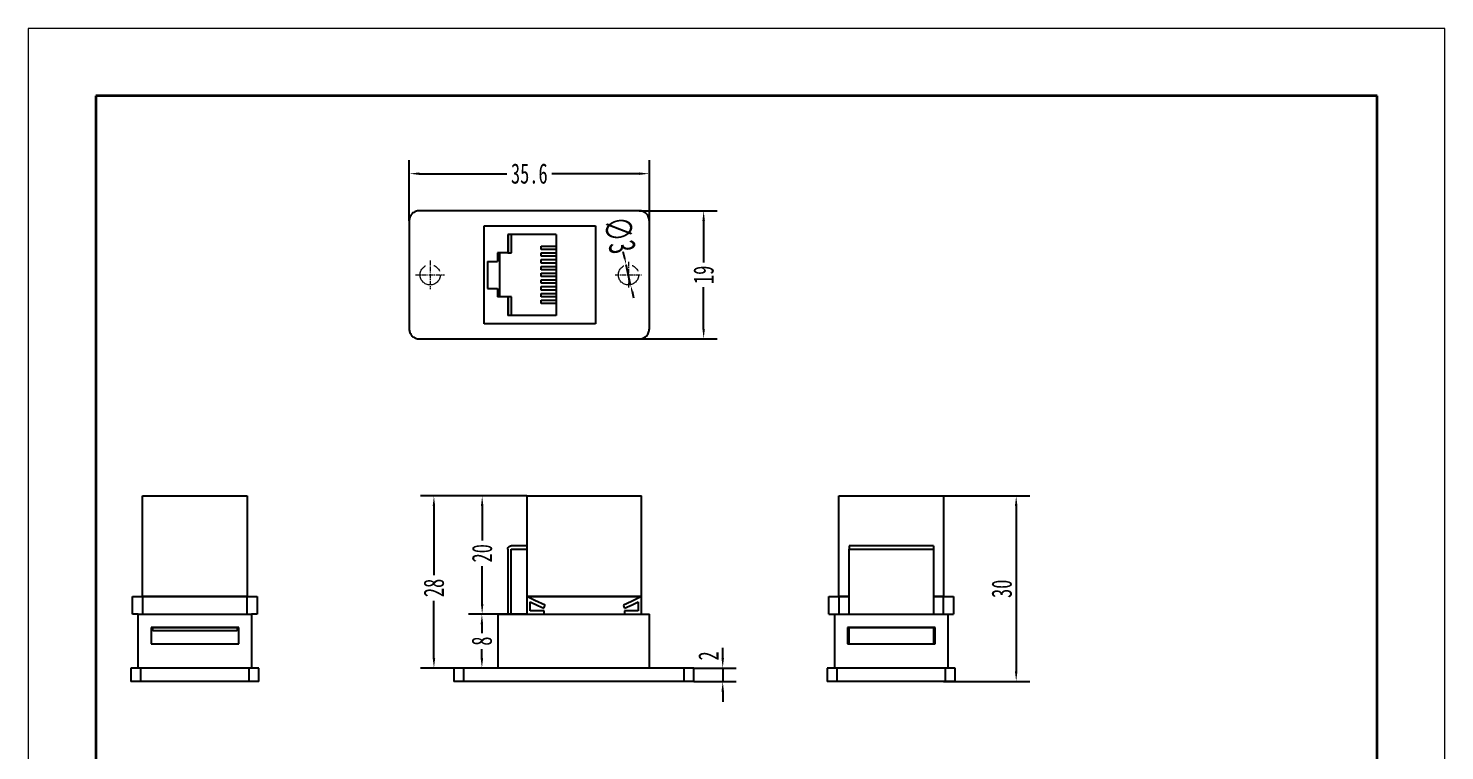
# Model space of a CAD drawing. Header units: millimetres. Extents: x 98 to 524, y -2487 to -1043.
# Drawn here: x 98 to 308, y -1150.1 to -1043.1 of the extents above; entities that cross this region are included whole.
import ezdxf

# ---------------------------------------------------------------- set-up
doc = ezdxf.new("R2010")
doc.units = ezdxf.units.MM
doc.header["$PDSIZE"] = -1
doc.linetypes.add('CENTER', pattern=[10.16, 6.35, -1.27, 1.27, -1.27])
doc.layers.get('0').update_dxf_attribs({"lineweight": 18})
doc.layers.add('粗实线层', color=7, linetype='Continuous', lineweight=35)
doc.layers.add('细实线层', color=7, linetype='Continuous', lineweight=18)
doc.styles.add('标准', font='', dxfattribs={"width": 0.667})
doc.styles.get('标准').set_extended_font_data('宋体')
doc.dimstyles.new('标准', dxfattribs={"dimtxt": 4, "dimasz": 1, "dimexe": 2, "dimexo": 0, "dimtad": 1, "dimdsep": 46, "dimtxsty": '标准', "dimblk": '_CAXARROW', "dimcen": 0, "dimdle": 6, "dimazin": 2, "dimtfac": 0.707107, "dimtmove": 2, "dimatfit": 3, "dimfxl": 1, "dimfrac": 2, "dimtolj": 1, "dimarcsym": 1})

# ---------------------------------------------------------------- blocks, each defined once
blk = doc.blocks.new('$CAXA_FRAME_13B17AC1$')
at = {"layer": '粗实线层'}
for p, q in [((95, 138.5), (-95, 138.5)), ((-95, 138.5), (-95, -138.5)), ((95, -138.5), (95, 138.5))]:
    blk.add_line(p, q, dxfattribs=at)
at = {"layer": '细实线层'}
for p, q in [((105, 148.5), (-105, 148.5)), ((-105, 148.5), (-105, -148.5)), ((105, -148.5), (105, 148.5))]:
    blk.add_line(p, q, dxfattribs=at)
blk = doc.blocks.new('_CAXARROW')
blk.add_hatch(color=0).paths.add_polyline_path([(0, 0), (-1, 0.125), (-1, -0.125)], flags=0)
blk = doc.blocks.new('*D4')
at = {"color": 0, "lineweight": -2, "transparency": 16777216}
for p, q in [((171.87, -1112.38), (156.09, -1112.38)), ((158.09, -1113.88), (158.09, -1124.1)), ((158.09, -1136.38), (158.09, -1127.9)), ((171.87, -1137.88), (156.09, -1137.88))]:
    blk.add_line(p, q, dxfattribs=at)
at = {"layer": 'Defpoints', "color": 0, "lineweight": 13, "transparency": 16777216}
for p in [(171.87, -1112.38), (158.09, -1137.88), (171.87, -1137.88)]:
    blk.add_point(p, dxfattribs=at)
at = {"color": 0, "lineweight": -2, "transparency": 16777216, "xscale": 1.5, "yscale": 1.5, "zscale": 1.5}
for p, rotation in [((158.09, -1112.38), 90), ((158.09, -1137.88), 270)]:
    blk.add_blockref('_CAXARROW', p, dxfattribs=dict(at, rotation=rotation))
at = {"color": 0, "transparency": 16777216, "insert": (158.09, -1126), "char_height": 3, "attachment_point": 5, "rotation": 90, "style": '标准'}
blk.add_mtext('\\A1;28', dxfattribs=at)
blk = doc.blocks.new('*D5')
at = {"color": 0, "lineweight": -2, "transparency": 16777216}
for p, q in [((171.87, -1112.38), (163.24, -1112.38)), ((165.24, -1113.88), (165.24, -1118.96)), ((165.24, -1128.38), (165.24, -1122.78)), ((171.87, -1129.88), (163.24, -1129.88))]:
    blk.add_line(p, q, dxfattribs=at)
at = {"layer": 'Defpoints', "color": 0, "lineweight": 13, "transparency": 16777216}
for p in [(171.87, -1112.38), (165.24, -1129.88), (171.87, -1129.88)]:
    blk.add_point(p, dxfattribs=at)
at = {"color": 0, "lineweight": -2, "transparency": 16777216, "xscale": 1.5, "yscale": 1.5, "zscale": 1.5}
for p, rotation in [((165.24, -1112.38), 89.99985363878854), ((165.24, -1129.88), 269.9998536387886)]:
    blk.add_blockref('_CAXARROW', p, dxfattribs=dict(at, rotation=rotation))
at = {"color": 0, "transparency": 16777216, "insert": (165.24, -1120.87), "char_height": 3, "attachment_point": 5, "rotation": 89.9999, "style": '标准'}
blk.add_mtext('\\A1;20', dxfattribs=at)
blk = doc.blocks.new('*D6')
at = {"color": 0, "lineweight": -2, "transparency": 16777216}
for p, q in [((165.24, -1129.88), (163.2, -1129.88)), ((165.2, -1131.38), (165.2, -1132.68)), ((165.2, -1136.38), (165.2, -1135.07)), ((165.24, -1137.88), (163.2, -1137.88))]:
    blk.add_line(p, q, dxfattribs=at)
at = {"layer": 'Defpoints', "color": 0, "lineweight": 13, "transparency": 16777216}
for p in [(165.24, -1129.88), (165.2, -1137.88), (165.24, -1137.88)]:
    blk.add_point(p, dxfattribs=at)
at = {"color": 0, "lineweight": -2, "transparency": 16777216, "xscale": 1.5, "yscale": 1.5, "zscale": 1.5}
for p, rotation in [((165.2, -1129.88), 90), ((165.2, -1137.88), 270)]:
    blk.add_blockref('_CAXARROW', p, dxfattribs=dict(at, rotation=rotation))
at = {"color": 0, "transparency": 16777216, "insert": (165.2, -1133.88), "char_height": 3, "attachment_point": 5, "rotation": 90, "style": '标准'}
blk.add_mtext('\\A1;8', dxfattribs=at)
blk = doc.blocks.new('*D7')
at = {"color": 0, "lineweight": -2, "transparency": 16777216}
for p, q in [((154.43, -1071.62), (154.43, -1062.63)), ((155.93, -1064.63), (168.9, -1064.63)), ((188.53, -1064.63), (175.56, -1064.63)), ((190.03, -1071.62), (190.03, -1062.63))]:
    blk.add_line(p, q, dxfattribs=at)
at = {"layer": 'Defpoints', "color": 0, "lineweight": 13, "transparency": 16777216}
for p in [(190.03, -1064.63), (154.43, -1071.62), (190.03, -1071.62)]:
    blk.add_point(p, dxfattribs=at)
at = {"color": 0, "lineweight": -2, "transparency": 16777216, "xscale": 1.5, "yscale": 1.5, "zscale": 1.5, "rotation": 180}
blk.add_blockref('_CAXARROW', (154.43, -1064.63), dxfattribs=at)
at = {"color": 0, "lineweight": -2, "transparency": 16777216, "xscale": 1.5, "yscale": 1.5, "zscale": 1.5}
blk.add_blockref('_CAXARROW', (190.03, -1064.63), dxfattribs=at)
at = {"color": 0, "transparency": 16777216, "insert": (172.23, -1064.63), "char_height": 3, "attachment_point": 5, "style": '标准'}
blk.add_mtext('\\A1;35.6', dxfattribs=at)
blk = doc.blocks.new('*D8')
at = {"color": 0, "lineweight": -2, "transparency": 16777216}
for p, q in [((188.53, -1070.12), (200.08, -1070.12)), ((198.08, -1071.62), (198.08, -1077.8)), ((198.08, -1087.62), (198.08, -1081.43)), ((188.53, -1089.12), (200.08, -1089.12))]:
    blk.add_line(p, q, dxfattribs=at)
at = {"layer": 'Defpoints', "color": 0, "lineweight": 13, "transparency": 16777216}
for p in [(188.53, -1070.12), (188.53, -1089.12), (198.08, -1089.12)]:
    blk.add_point(p, dxfattribs=at)
at = {"color": 0, "lineweight": -2, "transparency": 16777216, "xscale": 1.5, "yscale": 1.5, "zscale": 1.5}
for p, rotation in [((198.08, -1070.12), 90), ((198.08, -1089.12), 270)]:
    blk.add_blockref('_CAXARROW', p, dxfattribs=dict(at, rotation=rotation))
at = {"color": 0, "transparency": 16777216, "insert": (198.08, -1079.62), "char_height": 3, "attachment_point": 5, "rotation": 90, "style": '标准'}
blk.add_mtext('\\A1;19', dxfattribs=at)
blk = doc.blocks.new('*D9')
at = {"color": 0, "lineweight": -2, "transparency": 16777216}
for p, q in [((200.91, -1136.38), (200.91, -1134.88)), ((196.62, -1137.88), (202.91, -1137.88)), ((200.91, -1137.88), (200.91, -1139.88)), ((196.62, -1139.88), (202.91, -1139.88)), ((200.91, -1141.38), (200.91, -1142.88))]:
    blk.add_line(p, q, dxfattribs=at)
at = {"layer": 'Defpoints', "color": 0, "lineweight": 13, "transparency": 16777216}
for p in [(196.62, -1137.88), (196.62, -1139.88), (200.91, -1139.88)]:
    blk.add_point(p, dxfattribs=at)
at = {"color": 0, "lineweight": -2, "transparency": 16777216, "xscale": 1.5, "yscale": 1.5, "zscale": 1.5}
for p, rotation in [((200.91, -1137.88), 270), ((200.91, -1139.88), 90)]:
    blk.add_blockref('_CAXARROW', p, dxfattribs=dict(at, rotation=rotation))
at = {"color": 0, "transparency": 16777216, "insert": (198.79, -1136.07), "char_height": 3, "attachment_point": 5, "rotation": 90, "style": '标准'}
blk.add_mtext('\\A1;2', dxfattribs=at)
blk = doc.blocks.new('*D10')
at = {"color": 0, "lineweight": -2, "transparency": 16777216}
for p, q in [((233.64, -1112.38), (246.42, -1112.38)), ((244.42, -1113.88), (244.42, -1138.38)), ((233.64, -1139.88), (246.42, -1139.88))]:
    blk.add_line(p, q, dxfattribs=at)
at = {"layer": 'Defpoints', "color": 0, "lineweight": 13, "transparency": 16777216}
for p in [(233.64, -1112.38), (233.64, -1139.88), (244.42, -1139.88)]:
    blk.add_point(p, dxfattribs=at)
at = {"color": 0, "lineweight": -2, "transparency": 16777216, "xscale": 1.5, "yscale": 1.5, "zscale": 1.5}
for p, rotation in [((244.42, -1112.38), 90), ((244.42, -1139.88), 270)]:
    blk.add_blockref('_CAXARROW', p, dxfattribs=dict(at, rotation=rotation))
at = {"color": 0, "transparency": 16777216, "insert": (242.29, -1126.13), "char_height": 3, "attachment_point": 5, "rotation": 90, "style": '标准'}
blk.add_mtext('\\A1;30', dxfattribs=at)
blk = doc.blocks.new('*D14')
at = {"color": 0, "lineweight": -2, "transparency": 16777216}
for p, q in [((186.39, -1077.18), (186.17, -1076.2)), ((187.25, -1081.08), (186.6, -1078.15)), ((187.47, -1082.06), (187.69, -1083.04))]:
    blk.add_line(p, q, dxfattribs=at)
at = {"layer": 'Defpoints', "color": 0, "linetype": 'CENTER', "lineweight": 13, "transparency": 16777216}
for p in [(186.6, -1078.15), (187.25, -1081.08)]:
    blk.add_point(p, dxfattribs=at)
at = {"color": 0, "linetype": 'CENTER', "lineweight": -2, "transparency": 16777216}
for p, rotation in [((186.6, -1078.15), 282.4836000646567), ((187.25, -1081.08), 102.4836000646567)]:
    blk.add_blockref('_CAXARROW', p, dxfattribs=dict(at, rotation=rotation))
at = {"color": 0, "linetype": 'CENTER', "transparency": 16777216, "insert": (185.63, -1073.73), "char_height": 4, "attachment_point": 5, "rotation": 282.4836, "style": '标准'}
blk.add_mtext('\\A1;∅3', dxfattribs=at)

msp = doc.modelspace()

# ---------------------------------------------------------------- linework, layer by layer
at = {"color": 7, "linetype": 'Continuous', "lineweight": 25}
for p, q in [((188.529, -1070.119), (155.929, -1070.119)), ((154.429, -1071.619), (154.429, -1087.619)), ((165.529, -1086.869), (165.529, -1072.369)), ((165.529, -1072.369), (182.029, -1072.369)), ((165.529, -1086.869), (165.529, -1072.369)), ((165.529, -1072.369), (182.029, -1072.369)), ((182.029, -1072.369), (182.029, -1086.869)), ((182.029, -1072.369), (182.029, -1086.869)), ((190.029, -1087.619), (190.029, -1071.619)), ((176.229, -1073.619), (169.029, -1073.619)), ((169.029, -1073.619), (169.029, -1076.369)), ((169.1, -1073.619), (169.1, -1076.369)), ((169.6, -1076.369), (169.6, -1073.619)), ((176.229, -1073.619), (176.229, -1085.619)), ((169.029, -1076.369), (167.529, -1076.369)), ((167.529, -1076.369), (167.529, -1077.619)), ((167.815, -1076.369), (167.815, -1082.869)), ((169.029, -1076.369), (169.1, -1076.369)), ((169.1, -1076.369), (169.6, -1076.369)), ((173.982, -1075.869), (173.982, -1075.369)), ((173.982, -1075.369), (176.229, -1075.369)), ((176.229, -1075.869), (173.982, -1075.869)), ((173.982, -1076.869), (173.982, -1076.369)), ((173.982, -1076.369), (176.229, -1076.369)), ((176.229, -1076.869), (173.982, -1076.869)), ((166.029, -1077.619), (167.529, -1077.619)), ((166.029, -1077.619), (166.029, -1081.619)), ((173.982, -1077.369), (176.229, -1077.369)), ((173.982, -1077.869), (173.982, -1077.369)), ((176.229, -1077.869), (173.982, -1077.869)), ((173.982, -1078.869), (173.982, -1078.369)), ((173.982, -1078.369), (176.229, -1078.369)), ((176.229, -1078.869), (173.982, -1078.869)), ((173.982, -1079.369), (176.229, -1079.369)), ((173.982, -1079.869), (173.982, -1079.369)), ((176.229, -1079.869), (173.982, -1079.869)), ((173.982, -1080.369), (176.229, -1080.369)), ((173.982, -1080.869), (173.982, -1080.369)), ((176.229, -1080.869), (173.982, -1080.869)), ((173.982, -1081.369), (176.229, -1081.369)), ((173.982, -1081.869), (173.982, -1081.369)), ((166.029, -1081.619), (167.529, -1081.619)), ((167.529, -1081.619), (167.529, -1082.869)), ((169.029, -1082.869), (167.529, -1082.869)), ((169.1, -1082.869), (169.029, -1082.869)), ((169.029, -1082.869), (169.029, -1085.619)), ((169.1, -1082.869), (169.1, -1085.619)), ((169.6, -1082.869), (169.1, -1082.869)), ((169.6, -1085.619), (169.6, -1082.869)), ((176.229, -1081.869), (173.982, -1081.869)), ((173.982, -1082.369), (176.229, -1082.369)), ((173.982, -1082.869), (173.982, -1082.369)), ((176.229, -1082.869), (173.982, -1082.869)), ((173.982, -1083.869), (173.982, -1083.369)), ((173.982, -1083.369), (176.229, -1083.369)), ((176.229, -1085.619), (169.029, -1085.619)), ((176.229, -1083.869), (173.982, -1083.869)), ((182.029, -1086.869), (165.529, -1086.869)), ((182.029, -1086.869), (165.529, -1086.869)), ((155.929, -1089.119), (188.529, -1089.119)), ((114.899, -1127.296), (114.899, -1112.379)), ((114.899, -1112.379), (130.399, -1112.379)), ((130.399, -1112.379), (130.399, -1127.296)), ((171.874, -1112.379), (171.874, -1127.296)), ((171.874, -1112.379), (188.874, -1112.379)), ((188.874, -1127.296), (188.874, -1112.379)), ((218.142, -1127.296), (218.142, -1112.379)), ((218.142, -1112.379), (233.642, -1112.379)), ((233.642, -1112.379), (233.642, -1127.296)), ((169.024, -1120.279), (169.024, -1129.879)), ((171.874, -1119.779), (169.524, -1119.779)), ((169.524, -1120.279), (171.874, -1120.279)), ((169.524, -1129.879), (169.524, -1120.279)), ((232.142, -1119.779), (219.642, -1119.779)), ((219.642, -1119.779), (219.642, -1120.279)), ((219.642, -1120.279), (232.142, -1120.279)), ((219.642, -1129.879), (219.642, -1120.279)), ((232.142, -1119.779), (232.142, -1120.279)), ((232.142, -1120.279), (232.142, -1129.879)), ((113.399, -1129.879), (113.399, -1127.296)), ((113.399, -1127.296), (131.899, -1127.296)), ((130.399, -1127.296), (114.899, -1127.296)), ((130.399, -1127.296), (114.899, -1127.296)), ((114.899, -1127.296), (114.899, -1129.879)), ((130.399, -1129.879), (130.399, -1127.296)), ((131.899, -1127.296), (131.899, -1129.879)), ((188.874, -1127.296), (171.874, -1127.296)), ((171.874, -1127.296), (188.874, -1127.296)), ((171.874, -1127.296), (171.874, -1129.879)), ((188.874, -1129.879), (188.874, -1127.296)), ((216.642, -1129.879), (216.642, -1127.296)), ((216.642, -1127.296), (219.642, -1127.296)), ((219.642, -1127.296), (218.142, -1127.296)), ((218.142, -1127.296), (218.142, -1129.879)), ((219.642, -1127.296), (218.142, -1127.296)), ((233.642, -1127.296), (232.142, -1127.296)), ((233.642, -1127.296), (232.142, -1127.296)), ((232.142, -1127.296), (235.142, -1127.296)), ((233.642, -1129.879), (233.642, -1127.296)), ((235.142, -1127.296), (235.142, -1129.879)), ((172.374, -1129.379), (172.374, -1128.078)), ((174.41, -1129.379), (172.374, -1129.379)), ((174.41, -1129.879), (174.41, -1129.379)), ((188.374, -1129.379), (186.339, -1129.379)), ((186.339, -1129.379), (186.339, -1129.879)), ((188.374, -1128.078), (188.374, -1129.379)), ((114.249, -1129.879), (113.399, -1129.879)), ((114.249, -1137.879), (114.249, -1129.879)), ((114.249, -1129.879), (131.049, -1129.879)), ((129.149, -1131.879), (116.149, -1131.879)), ((116.149, -1131.879), (116.149, -1134.279)), ((116.399, -1131.879), (128.899, -1131.879)), ((116.399, -1132.379), (116.399, -1131.879)), ((128.899, -1131.879), (128.899, -1132.379)), ((129.149, -1134.279), (129.149, -1131.879)), ((131.899, -1129.879), (131.049, -1129.879)), ((131.049, -1129.879), (131.049, -1137.879)), ((167.574, -1129.879), (171.874, -1129.879)), ((167.574, -1129.879), (167.574, -1137.879)), ((171.874, -1129.879), (174.41, -1129.879)), ((174.41, -1129.879), (186.339, -1129.879)), ((186.339, -1129.879), (188.874, -1129.879)), ((188.875, -1129.879), (190.074, -1129.879)), ((190.074, -1137.879), (190.074, -1129.879)), ((216.642, -1129.879), (217.492, -1129.879)), ((217.492, -1129.879), (217.492, -1137.879)), ((217.492, -1129.879), (234.292, -1129.879)), ((232.392, -1131.879), (219.392, -1131.879)), ((219.392, -1131.879), (219.392, -1134.279)), ((219.642, -1131.879), (232.142, -1131.879)), ((219.642, -1134.279), (219.642, -1131.879)), ((232.142, -1131.879), (232.142, -1134.279)), ((232.392, -1134.279), (232.392, -1131.879)), ((234.292, -1129.879), (234.292, -1137.879)), ((234.292, -1129.879), (235.142, -1129.879)), ((128.899, -1132.379), (116.399, -1132.379)), ((116.149, -1134.279), (129.149, -1134.279)), ((219.392, -1134.279), (232.392, -1134.279)), ((113.149, -1137.879), (113.149, -1139.879)), ((114.649, -1139.879), (114.649, -1137.879)), ((130.649, -1137.879), (114.649, -1137.879)), ((130.649, -1137.879), (130.649, -1139.879)), ((132.149, -1139.879), (132.149, -1137.879)), ((161.024, -1137.879), (161.024, -1139.879)), ((162.524, -1139.879), (162.524, -1137.879)), ((195.124, -1137.879), (162.524, -1137.879)), ((195.124, -1137.879), (195.124, -1139.879)), ((196.624, -1139.879), (196.624, -1137.879)), ((216.392, -1137.879), (216.392, -1139.879)), ((217.892, -1139.879), (217.892, -1137.879)), ((233.892, -1137.879), (217.892, -1137.879)), ((233.892, -1137.879), (233.892, -1139.879)), ((235.392, -1139.879), (235.392, -1137.879)), ((130.649, -1139.879), (114.649, -1139.879)), ((195.124, -1139.879), (162.524, -1139.879)), ((233.892, -1139.879), (217.892, -1139.879))]:
    msp.add_line(p, q, dxfattribs=at)
at = {"linetype": 'CENTER', "ltscale": 0.1}
for p, q in [((157.529, -1077.486), (157.529, -1081.725)), ((186.929, -1077.693), (186.929, -1081.521)), ((155.353, -1079.619), (159.676, -1079.619)), ((184.939, -1079.619), (188.895, -1079.619))]:
    msp.add_line(p, q, dxfattribs=at)
at = {"color": 7, "linetype": 'Continuous', "lineweight": 25}
for points in [[(174.576, -1128.546), (173.063, -1127.846), (171.874, -1127.296)], [(188.874, -1127.296), (187.361, -1127.996), (186.173, -1128.546)], [(172.374, -1128.078), (173.49, -1128.594), (174.366, -1129)], [(174.366, -1129), (174.484, -1128.746), (174.576, -1128.546)], [(186.173, -1128.546), (186.266, -1128.812), (186.339, -1129.02)], [(186.339, -1129.02), (187.479, -1128.493), (188.374, -1128.078)]]:
    msp.add_lwpolyline(points, dxfattribs=at)
at = {"linetype": 'CENTER'}
for centre in [(157.529, -1079.619), (186.929, -1079.619)]:
    msp.add_circle(centre, 1.5, dxfattribs=at)
at = {"color": 7, "linetype": 'Continuous', "lineweight": 25}
for points, knots in [([(155.929, -1070.119), (155.752, -1070.119), (155.561, -1070.152), (155.192, -1070.298), (155.015, -1070.412), (154.722, -1070.705), (154.607, -1070.883), (154.461, -1071.252), (154.429, -1071.443), (154.429, -1071.619)], [0, 0, 0, 0, 0.5880494, 0.5880494, 1.1760988, 1.1760988, 1.7641482, 1.7641482, 2.3521977, 2.3521977, 2.3521977, 2.3521977]), ([(190.029, -1071.619), (190.029, -1071.443), (189.997, -1071.252), (189.85, -1070.883), (189.736, -1070.705), (189.443, -1070.412), (189.266, -1070.298), (188.896, -1070.152), (188.706, -1070.119), (188.529, -1070.119)], [0, 0, 0, 0, 0.5880494, 0.5880494, 1.1760988, 1.1760988, 1.7641482, 1.7641482, 2.3521977, 2.3521977, 2.3521977, 2.3521977]), ([(154.429, -1087.619), (154.429, -1087.796), (154.461, -1087.987), (154.607, -1088.356), (154.722, -1088.534), (155.015, -1088.827), (155.192, -1088.941), (155.561, -1089.087), (155.752, -1089.119), (155.929, -1089.119)], [0, 0, 0, 0, 0.5880494, 0.5880494, 1.1760988, 1.1760988, 1.7641482, 1.7641482, 2.3521977, 2.3521977, 2.3521977, 2.3521977]), ([(188.529, -1089.119), (188.706, -1089.119), (188.896, -1089.087), (189.266, -1088.941), (189.443, -1088.827), (189.736, -1088.534), (189.85, -1088.356), (189.997, -1087.987), (190.029, -1087.796), (190.029, -1087.619)], [0, 0, 0, 0, 0.5880494, 0.5880494, 1.1760988, 1.1760988, 1.7641482, 1.7641482, 2.3521977, 2.3521977, 2.3521977, 2.3521977]), ([(169.024, -1120.279), (169.024, -1120.22), (169.035, -1120.156), (169.084, -1120.033), (169.122, -1119.974), (169.22, -1119.876), (169.279, -1119.838), (169.402, -1119.789), (169.466, -1119.779), (169.524, -1119.779)], [0, 0, 0, 0, 0.19601647, 0.19601647, 0.39203294, 0.39203294, 0.58804942, 0.58804942, 0.78406589, 0.78406589, 0.78406589, 0.78406589]), ([(114.649, -1137.879), (114.472, -1137.879), (114.282, -1137.879), (113.912, -1137.879), (113.735, -1137.879), (113.442, -1137.879), (113.328, -1137.879), (113.181, -1137.879), (113.149, -1137.879), (113.149, -1137.879)], [0, 0, 0, 0, 0.375, 0.375, 0.75, 0.75, 1.125, 1.125, 1.5, 1.5, 1.5, 1.5]), ([(132.149, -1137.879), (132.149, -1137.879), (132.117, -1137.879), (131.971, -1137.879), (131.856, -1137.879), (131.563, -1137.879), (131.386, -1137.879), (131.017, -1137.879), (130.826, -1137.879), (130.649, -1137.879)], [0, 0, 0, 0, 0.375, 0.375, 0.75, 0.75, 1.125, 1.125, 1.5, 1.5, 1.5, 1.5]), ([(162.524, -1137.879), (162.348, -1137.879), (162.157, -1137.879), (161.788, -1137.879), (161.61, -1137.879), (161.317, -1137.879), (161.203, -1137.879), (161.057, -1137.879), (161.024, -1137.879), (161.024, -1137.879)], [0, 0, 0, 0, 0.375, 0.375, 0.75, 0.75, 1.125, 1.125, 1.5, 1.5, 1.5, 1.5]), ([(196.624, -1137.879), (196.624, -1137.879), (196.592, -1137.879), (196.446, -1137.879), (196.332, -1137.879), (196.039, -1137.879), (195.861, -1137.879), (195.492, -1137.879), (195.301, -1137.879), (195.124, -1137.879)], [0, 0, 0, 0, 0.375, 0.375, 0.75, 0.75, 1.125, 1.125, 1.5, 1.5, 1.5, 1.5]), ([(217.892, -1137.879), (217.715, -1137.879), (217.524, -1137.879), (217.155, -1137.879), (216.977, -1137.879), (216.684, -1137.879), (216.57, -1137.879), (216.424, -1137.879), (216.392, -1137.879), (216.392, -1137.879)], [0, 0, 0, 0, 0.375, 0.375, 0.75, 0.75, 1.125, 1.125, 1.5, 1.5, 1.5, 1.5]), ([(235.392, -1137.879), (235.392, -1137.879), (235.359, -1137.879), (235.213, -1137.879), (235.099, -1137.879), (234.806, -1137.879), (234.628, -1137.879), (234.259, -1137.879), (234.068, -1137.879), (233.892, -1137.879)], [0, 0, 0, 0, 0.375, 0.375, 0.75, 0.75, 1.125, 1.125, 1.5, 1.5, 1.5, 1.5]), ([(114.649, -1139.879), (114.472, -1139.879), (114.282, -1139.879), (113.912, -1139.879), (113.735, -1139.879), (113.442, -1139.879), (113.328, -1139.879), (113.181, -1139.879), (113.149, -1139.879), (113.149, -1139.879)], [0, 0, 0, 0, 0.375, 0.375, 0.75, 0.75, 1.125, 1.125, 1.5, 1.5, 1.5, 1.5]), ([(132.149, -1139.879), (132.149, -1139.879), (132.117, -1139.879), (131.971, -1139.879), (131.856, -1139.879), (131.563, -1139.879), (131.386, -1139.879), (131.017, -1139.879), (130.826, -1139.879), (130.649, -1139.879)], [0, 0, 0, 0, 0.375, 0.375, 0.75, 0.75, 1.125, 1.125, 1.5, 1.5, 1.5, 1.5]), ([(162.524, -1139.879), (162.348, -1139.879), (162.157, -1139.879), (161.788, -1139.879), (161.61, -1139.879), (161.317, -1139.879), (161.203, -1139.879), (161.057, -1139.879), (161.024, -1139.879), (161.024, -1139.879)], [0, 0, 0, 0, 0.375, 0.375, 0.75, 0.75, 1.125, 1.125, 1.5, 1.5, 1.5, 1.5]), ([(196.624, -1139.879), (196.624, -1139.879), (196.592, -1139.879), (196.446, -1139.879), (196.332, -1139.879), (196.039, -1139.879), (195.861, -1139.879), (195.492, -1139.879), (195.301, -1139.879), (195.124, -1139.879)], [0, 0, 0, 0, 0.375, 0.375, 0.75, 0.75, 1.125, 1.125, 1.5, 1.5, 1.5, 1.5]), ([(217.892, -1139.879), (217.715, -1139.879), (217.524, -1139.879), (217.155, -1139.879), (216.977, -1139.879), (216.684, -1139.879), (216.57, -1139.879), (216.424, -1139.879), (216.392, -1139.879), (216.392, -1139.879)], [0, 0, 0, 0, 0.375, 0.375, 0.75, 0.75, 1.125, 1.125, 1.5, 1.5, 1.5, 1.5]), ([(235.392, -1139.879), (235.392, -1139.879), (235.359, -1139.879), (235.213, -1139.879), (235.099, -1139.879), (234.806, -1139.879), (234.628, -1139.879), (234.259, -1139.879), (234.068, -1139.879), (233.892, -1139.879)], [0, 0, 0, 0, 0.375, 0.375, 0.75, 0.75, 1.125, 1.125, 1.5, 1.5, 1.5, 1.5])]:
    msp.add_open_spline(points, degree=3, knots=knots, dxfattribs=at)

# ---------------------------------------------------------------- block references
at = {"layer": '粗实线层'}
msp.add_blockref('$CAXA_FRAME_13B17AC1$', (202.951, -1191.602), dxfattribs=at)

# ---------------------------------------------------------------- dimensions: what is measured, and where the dimension line sits
dim = msp.add_aligned_dim(p1=(154.429, -1071.619), p2=(190.029, -1071.619), distance=6.994, dimstyle='标准', override={"dimtxt": 3, "dimasz": 1.5, "dimtad": 0})
dim.commit()
dim.dimension.update_dxf_attribs({"geometry": '*D7', "text_midpoint": (172.229, -1064.625)})
at = {"linetype": 'CENTER'}
dim = msp.add_diameter_dim_2p(p1=(187.253, -1081.084), p2=(186.605, -1078.155), dimstyle='标准', dxfattribs=at)
dim.commit()
dim.dimension.update_dxf_attribs({"geometry": '*D14', "text_midpoint": (185.626, -1073.732), "dimtype": 163})
dim = msp.add_linear_dim(base=(198.081, -1089.119), p1=(188.529, -1070.119), p2=(188.529, -1089.119), angle=90, dimstyle='标准', override={"dimtxt": 3, "dimasz": 1.5, "dimtad": 0})
dim.commit()
dim.dimension.update_dxf_attribs({"geometry": '*D8', "text_midpoint": (198.081, -1079.619)})
for base, p2, angle, text, picture, middle, dimtype in [((158.086, -1137.879), (171.874, -1137.879), 90, '28', '*D4', (158.086, -1126.004), 160), ((165.236, -1129.879), (171.874, -1129.879), 269.99985, '20', '*D5', (165.236, -1120.871), 161)]:
    dim = msp.add_linear_dim(base=base, p1=(171.874, -1112.379), p2=p2, angle=angle, text=text, dimstyle='标准', override={"dimtxt": 3, "dimasz": 1.5, "dimtad": 0})
    dim.commit()
    dim.dimension.update_dxf_attribs({"geometry": picture, "text_midpoint": middle, "dimtype": dimtype})
dim = msp.add_aligned_dim(p1=(233.642, -1112.379), p2=(233.642, -1139.879), distance=10.778, text='30', dimstyle='标准', override={"dimtxt": 3, "dimasz": 1.5})
dim.commit()
dim.dimension.update_dxf_attribs({"geometry": '*D10', "text_midpoint": (242.295, -1126.129)})
for base, p1, p2, override, picture, middle in [((165.195, -1137.879), (165.236, -1129.879), (165.236, -1137.879), {"dimtxt": 3, "dimasz": 1.5, "dimtad": 0}, '*D6', (165.195, -1133.879)), ((200.912, -1139.879), (196.624, -1137.879), (196.624, -1139.879), {"dimtxt": 3, "dimasz": 1.5}, '*D9', (198.788, -1136.067))]:
    dim = msp.add_linear_dim(base=base, p1=p1, p2=p2, angle=90, dimstyle='标准', override=override)
    dim.commit()
    dim.dimension.update_dxf_attribs({"geometry": picture, "text_midpoint": middle, "dimtype": 160})

doc.saveas('drawing.dxf')
